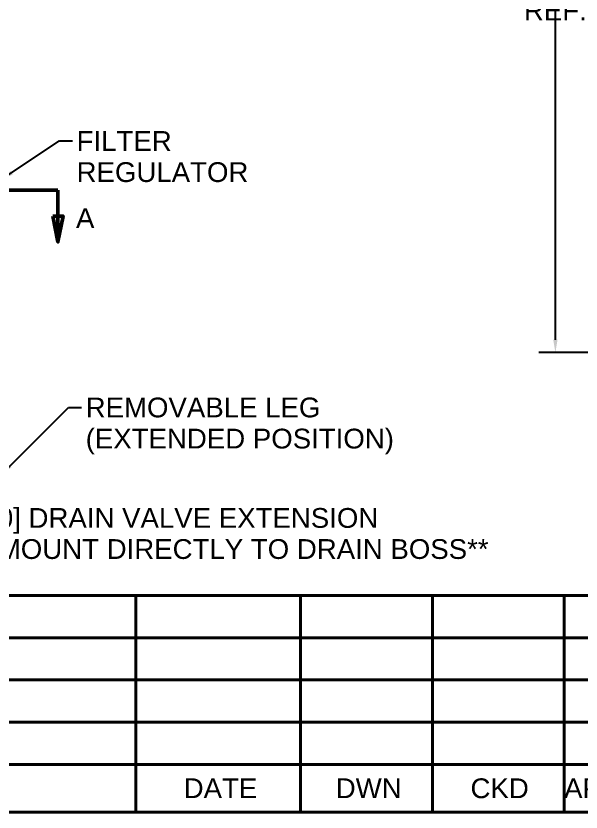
# Model space of a CAD drawing. Header units: inches. Extents: x 17 to 469, y 7 to 301.
# Drawn here: x 245.5 to 305.6, y 7 to 91.6 of the extents above; entities that cross this region are included whole.
import ezdxf

# ---------------------------------------------------------------- set-up
doc = ezdxf.new("R2010")
doc.units = ezdxf.units.IN
doc.header["$LTSCALE"] = 14
doc.header["$MEASUREMENT"] = 0
doc.linetypes.add('DOUBLE_DASH_CHAIN', pattern=[1.2403, 0.6614, -0.0827, 0.1654, -0.0827, 0.1654, -0.0827])
doc.layers.get('0').update_dxf_attribs({"lineweight": 25})
for name, color, linetype, lineweight in [('Border', 7, 'Continuous', 35), ('Dimension (ANSI)', 7, 'Continuous', 25), ('Section Line', 7, 'DOUBLE_DASH_CHAIN', 50), ('Symbol', 7, 'Continuous', 25), ('Symbol (ANSI)', 7, 'Continuous', 25)]:
    doc.layers.add(name, color=color, linetype=linetype, lineweight=lineweight)
doc.styles.add('MEMCOR Medium', font='arial.ttf')
doc.dimstyles.new('Default (ANSI)', dxfattribs={"dimscale": 14, "dimtxt": 0.15, "dimasz": 0.098425, "dimexe": 0.125, "dimexo": 0.0625, "dimgap": 0.031496, "dimtad": 0, "dimtih": 1, "dimtoh": 1, "dimdec": 4, "dimrnd": 1e-08, "dimzin": 3, "dimdsep": 46, "dimlunit": 5, "dimtxsty": 'MEMCOR Medium', "dimcen": 0.09, "dimdle": 0.393701, "dimclrd": 256, "dimclre": 256, "dimclrt": 256, "dimadec": 0, "dimazin": 1, "dimtfac": 0.8, "dimtofl": 0, "dimtmove": 0, "dimatfit": 3, "dimfxl": 1, "dimfrac": 1, "dimtolj": 1, "dimtzin": 4, "dimlwd": -1, "dimlwe": -1, "dimarcsym": 0})
doc.dimstyles.new('Default (ANSI)$7', dxfattribs={"dimscale": 14, "dimtxt": 0.15, "dimasz": 0.098425, "dimexe": 0.125, "dimexo": 0.0625, "dimgap": 0.031496, "dimtad": 0, "dimtih": 1, "dimtoh": 1, "dimdec": 4, "dimrnd": 1e-08, "dimzin": 3, "dimdsep": 46, "dimlunit": 5, "dimtxsty": 'MEMCOR Medium', "dimcen": 0.09, "dimdle": 0.393701, "dimclrd": 256, "dimclre": 256, "dimclrt": 256, "dimadec": 0, "dimazin": 1, "dimtfac": 0.8, "dimtofl": 0, "dimtmove": 0, "dimatfit": 3, "dimfxl": 1, "dimfrac": 1, "dimtolj": 1, "dimtzin": 4, "dimlwd": -1, "dimlwe": -1, "dimarcsym": 0})

# ---------------------------------------------------------------- blocks, each defined once
blk = doc.blocks.new('Borders 22x34_D')
at = {"layer": 'Border'}
blk.add_line((1.25, 0.5), (33.5, 0.5), dxfattribs=at)
blk = doc.blocks.new('*D18')
at = {"layer": 'Defpoints', "color": 0, "transparency": 16777216}
for p in [(360.768, 145.532), (302.851, 55.808), (347.261, 55.808)]:
    blk.add_point(p, dxfattribs=at)
at = {"layer": 'Dimension (ANSI)', "transparency": 16777216}
for p, q in [((359.893, 145.532), (301.101, 145.532)), ((302.851, 144.154), (302.851, 107.84)), ((302.851, 57.186), (302.851, 93.5)), ((346.386, 55.808), (301.101, 55.808))]:
    blk.add_line(p, q, dxfattribs=at)
for points in [[(302.622, 144.154), (303.081, 144.154), (302.851, 145.532)], [(302.622, 57.186), (303.081, 57.186), (302.851, 55.808)]]:
    blk.add_solid(points, dxfattribs=at)
at = {"layer": 'Dimension (ANSI)', "transparency": 16777216, "char_height": 2.1, "attachment_point": 5, "style": 'MEMCOR Medium'}
for s, insert in [('\\A1; \\fArial|b0|i0;\\H2.1000;89{\\H0.8x;\\S3#4;} in', (302.851, 102.827)), ('\\A1;[2279.0 mm]{\\P\\fArial|b0|i0;\\H2.1000;SHIPPING HEIGHT\\P\\fArial|b0|i0;\\H2.1000;REF.}', (302.851, 95.657))]:
    blk.add_mtext(s, dxfattribs=dict(at, insert=insert))
blk = doc.blocks.new('2dTransSection0')
at = {"layer": 'Section Line', "linetype": 'DOUBLE_DASH_CHAIN', "ltscale": 0.490011}
blk.add_line((14.5285, 5.2198), (17.8561, 5.2198), dxfattribs=at)
at = {"layer": 'Section Line', "linetype": 'Continuous'}
for p, q in [((14.5285, 5.2198), (14.8173, 5.2198)), ((14.5285, 5.2198), (14.5285, 5.023)), ((17.5673, 5.2198), (17.8561, 5.2198)), ((17.8561, 5.2198), (17.8561, 5.023)), ((14.4891, 5.023), (14.5285, 4.8261)), ((14.5678, 5.023), (14.4891, 5.023)), ((14.5285, 5.023), (14.5285, 4.8261)), ((14.5285, 4.8261), (14.5678, 5.023)), ((17.8168, 5.023), (17.8561, 4.8261)), ((17.8955, 5.023), (17.8168, 5.023)), ((17.8561, 5.023), (17.8561, 4.8261)), ((17.8561, 4.8261), (17.8955, 5.023))]:
    blk.add_line(p, q, dxfattribs=at)
at = {"layer": 'Section Line', "linetype": 'Continuous', "flags": 128}
for points in [[(14.4891, 5.023), (14.5285, 4.8261), (14.5678, 5.023), (14.4891, 5.023)], [(17.8168, 5.023), (17.8561, 4.8261), (17.8955, 5.023), (17.8168, 5.023)]]:
    blk.add_lwpolyline(points, dxfattribs=at)
at = {"layer": 'Section Line'}
for points in [[(14.4891, 5.023), (14.5285, 4.8261), (14.5678, 5.023), (14.4891, 5.023)], [(17.8168, 5.023), (17.8561, 4.8261), (17.8955, 5.023), (17.8168, 5.023)]]:
    blk.add_solid(points, dxfattribs=at)
at = {"layer": 'Section Line', "char_height": 0.15, "attachment_point": 7, "style": 'MEMCOR Medium'}
for insert in [(14.25, 4.932), (17.9937, 4.932)]:
    blk.add_mtext('A', dxfattribs=dict(at, insert=insert))
blk = doc.blocks.new('REVISION HISTORY')
at = {"layer": 'Symbol', "lineweight": 40}
for p, q in [((11.9486, 2.1426), (22.812, 2.1426)), ((18.4486, 2.1426), (18.4486, 0.8621)), ((19.6986, 2.1426), (19.6986, 0.8621)), ((20.6986, 2.1426), (20.6986, 0.8621)), ((21.6986, 2.1426), (21.6986, 0.8621)), ((11.9486, 1.8225), (22.812, 1.8225)), ((11.9486, 1.5024), (22.812, 1.5024)), ((11.9486, 1.1822), (22.812, 1.1822)), ((11.9486, 0.8621), (22.812, 0.8621)), ((18.4486, 0.5), (18.4486, 0.8621)), ((19.6986, 0.5), (19.6986, 0.8621)), ((20.6986, 0.5), (20.6986, 0.8621)), ((21.6986, 0.5), (21.6986, 0.8621)), ((11.9486, 0.5), (22.812, 0.5))]:
    blk.add_line(p, q, dxfattribs=at)
at = {"layer": 'Symbol', "char_height": 0.15, "attachment_point": 7, "style": 'MEMCOR Medium'}
for s, insert in [('DATE', (18.811, 0.606)), ('DWN', (19.9652, 0.606)), ('CKD', (20.9882, 0.6035)), ('APPD', (21.6984, 0.606))]:
    blk.add_mtext(s, dxfattribs=dict(at, insert=insert))

msp = doc.modelspace()

# ---------------------------------------------------------------- block references
at = {"xscale": 14, "yscale": 14, "zscale": 14}
msp.add_blockref('Borders 22x34_D', (0, 0), dxfattribs=at)
at = {"layer": 'Section Line', "xscale": 14, "yscale": 14, "zscale": 14}
msp.add_blockref('2dTransSection0', (0, 0), dxfattribs=at)
at = {"layer": 'Symbol', "xscale": 14, "yscale": 14, "zscale": 14}
msp.add_blockref('REVISION HISTORY', (0, 0), dxfattribs=at)

# ---------------------------------------------------------------- texts
at = {"layer": 'Symbol (ANSI)', "char_height": 2.1000001, "attachment_point": 1, "line_spacing_factor": 0.944221, "style": 'MEMCOR Medium'}
for s, insert, width in [('\\fArial|b0|i0;FILTER\\P\\fArial|b0|i0;REGULATOR', (251.97529, 79.34326), 18.2613577), ('\\fArial|b0|i0;REMOVABLE LEG\\P\\fArial|b0|i0;(EXTENDED POSITION)', (252.93896, 51.03308), 32.7692865), ('\\fArial|b0|i0;3in [DN80] DRAIN VALVE EXTENSION\\P\\fArial|b0|i0;**MUST MOUNT DIRECTLY TO DRAIN BOSS**', (232.19328, 39.29946), 63.5810259)]:
    msp.add_mtext(s, dxfattribs=dict(at, insert=insert, width=width))

# ---------------------------------------------------------------- dimensions: what is measured, and where the dimension line sits
at = {"layer": 'Dimension (ANSI)'}
dim = msp.add_linear_dim(base=(302.85138, 55.8079), p1=(360.76778, 145.5319), p2=(347.26083, 55.8079), angle=90, text=' \\fArial|b0|i0;\\H2.1000;<> in\\X[2279.0 mm]{\\P\\fArial|b0|i0;\\H2.1000;SHIPPING HEIGHT\\P\\fArial|b0|i0;\\H2.1000;REF.}', dimstyle='Default (ANSI)', override={"dimgap": 0.031496, "dimdec": 4, "dimpost": '', "dimtol": 0, "dimlim": 0, "dimtp": 0, "dimtm": 0, "dimtdec": 2, "dimatfit": 1}, dxfattribs=at)
dim.commit()
dim.dimension.update_dxf_attribs({"geometry": '*D18', "text_midpoint": (302.85138, 100.6699), "dimtype": 160})

# ---------------------------------------------------------------- leaders
at = {"layer": 'Symbol (ANSI)', "annotation_type": 0, "has_hookline": 1, "hookline_direction": 0}
for points, text_width in [([(243.93958, 74.1683), (250.1564, 78.29326), (251.53435, 78.29326)], 17.98895), ([(221.86727, 55.7606), (230.37439, 38.24946), (231.75234, 38.24946)], 63.37531), ([(243.92809, 42.8039), (251.12006, 49.98308), (252.49801, 49.98308)], 32.47838)]:
    msp.add_leader(points, dimstyle='Default (ANSI)$7', override={"dimtad": 0}, dxfattribs=dict(at, text_width=text_width))

doc.saveas('drawing.dxf')
